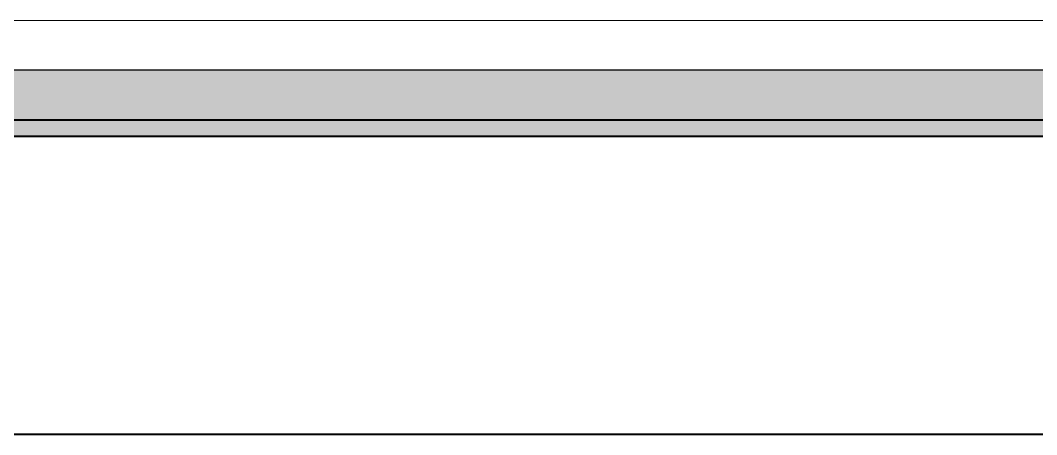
# Model space of a CAD drawing. Header units: millimetres. Extents: x 0 to 420000, y 0 to 297000.
# Drawn here: x 213387 to 216457, y 92200 to 93450 of the extents above; entities that cross this region are included whole.
import ezdxf

# ---------------------------------------------------------------- set-up
doc = ezdxf.new("R2010")
doc.units = ezdxf.units.MM
doc.linetypes.add('CEN', pattern=[62, 60, -1, 0, -1])
for name, color, linetype, lineweight in [('A-AXIS-LINE', 1, 'CEN', 15), ('A-CONC-LIN1', 2, 'Continuous', 40), ('A-CONC-LIN2', 7, 'Continuous', 25), ('A-WAXM-PANL', 6, 'Continuous', 20), ('A-XXXX-FIN2', 6, 'Continuous', 20)]:
    doc.layers.add(name, color=color, linetype=linetype, lineweight=lineweight)
doc.layers.add('A-CONC-SOLD', color=253, linetype='CEN')

# ---------------------------------------------------------------- blocks, each defined once
blk = doc.blocks.new('axis(211208)')
at = {"layer": 'A-AXIS-LINE', "ltscale": 1000}
blk.add_line((4631788.1, -372118.7), (4955413.1, -372118.7), dxfattribs=at)
blk = doc.blocks.new('DTS1_2')
at = {"layer": 'A-CONC-SOLD'}
h = blk.add_hatch(color=256, dxfattribs=at)
h.dxf.hatch_style = 1
h.paths.add_polyline_path([(-7480, 0), (-7480, -150), (7480, -150), (7480, 0)])
h = blk.add_hatch(color=256, dxfattribs=at)
h.dxf.hatch_style = 1
h.paths.add_polyline_path([(-7480, -150), (-7480, -200), (7480, -200), (7480, -150)])
at = {"layer": 'A-CONC-LIN1'}
blk.add_line((7480, -200), (-7480, -200), dxfattribs=at)
at = {"layer": 'A-CONC-LIN1', "color": 2}
blk.add_lwpolyline([(7330, -1100), (-7330, -1100), (-7330, -650), (-7480, -650), (-7480, -150), (7480, -150), (7480, -650), (7330, -650)], close=True, dxfattribs=at)
at = {"layer": 'A-CONC-LIN2'}
blk.add_line((7480, 0), (-7480, 0), dxfattribs=at)
blk = doc.blocks.new('기준층')
at = {"layer": 'A-XXXX-FIN2'}
blk.add_lwpolyline([(4800823.8, -402118.7), (4759823.8, -402118.7)], dxfattribs=at)
at = {"layer": 'A-WAXM-PANL'}
blk.add_blockref('DTS1_2', (4780323.8, -402268.7), dxfattribs=at)

msp = doc.modelspace()

# ---------------------------------------------------------------- block references
msp.add_blockref('기준층', (-4570311.3, 495568.7))
at = {"layer": 'A-AXIS-LINE'}
msp.add_blockref('axis(211208)', (-4581588.1, 465568.7), dxfattribs=at)

doc.saveas('drawing.dxf')
